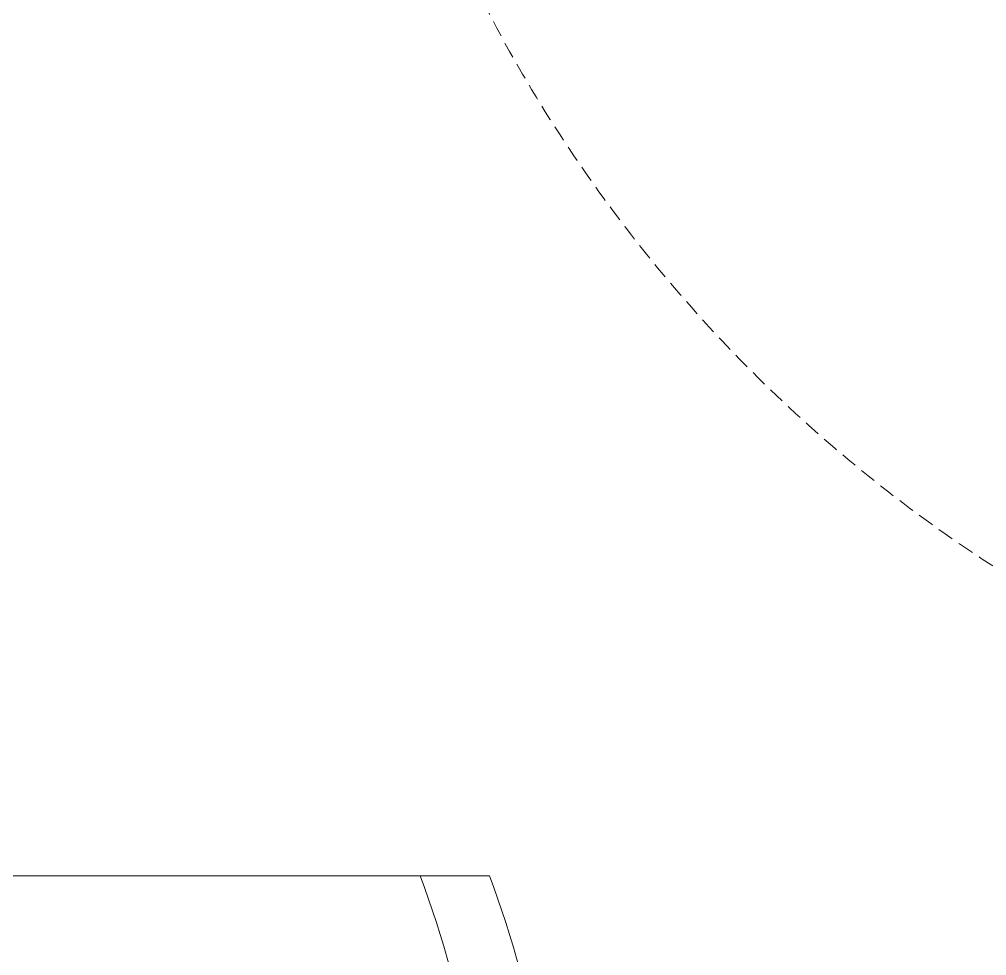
# Model space of a CAD drawing. Header units: millimetres. Extents: x 21366 to 66050, y 8191 to 52826.
# Drawn here: x 54818 to 55377, y 37125 to 37665 of the extents above; entities that cross this region are included whole.
import ezdxf

# ---------------------------------------------------------------- set-up
doc = ezdxf.new("R2010")
doc.units = ezdxf.units.MM
doc.linetypes.add('Hidden', pattern=[1428.75, 952.5, -476.25])
doc.linetypes.add('HIDDEN2', pattern=[0.1875, 0.125, -0.0625])
doc.layers.add('АР - мебель', color=7, linetype='Continuous', lineweight=9, true_color=0x787878)
doc.layers.add('АР - Окна', color=150, linetype='Continuous', lineweight=9)
doc.layers.add('АР - окна - открывание', color=251, linetype='Continuous', lineweight=5)

# ---------------------------------------------------------------- blocks, each defined once
blk = doc.blocks.new('блок балконный дверной с проходом 750мм')
at = {"layer": 'АР - окна - открывание', "color": 252, "linetype": 'HIDDEN2', "lineweight": 0, "ltscale": 75}
blk.add_arc((-50.51, 0), 839.78, 180, 270, dxfattribs=at)
blk = doc.blocks.new('ОГ39 на4персон стол800х1210')
blk.add_line((-1122.75, 294.37), (-1122.75, 60))
at = {"linetype": 'Hidden', "ltscale": 10}
blk.add_line((-1122.75, 60), (-1122.75, -165.63), dxfattribs=at)
for centre in [(-900.75, -301.68), (-900.75, -341.68)]:
    blk.add_arc(centre, 636.05, 69.57205, 110.42795)
blk = doc.blocks.new('Квартира 2К 6450 тип 7 перекидная')
at = {"layer": 'АР - мебель', "rotation": 270}
blk.add_blockref('ОГ39 на4персон стол800х1210', (2260, 6221.95, 0), dxfattribs=at)
at = {"layer": 'АР - Окна'}
blk.add_blockref('блок балконный дверной с проходом 750мм', (3350, 8230, 0), dxfattribs=at)
blk = doc.blocks.new('H_Section_3')
at = {"rotation": 56.96711930257281}
blk.add_blockref('Квартира 2К 6450 тип 7 перекидная', (4468.83, -8500.01, 0), dxfattribs=at)

msp = doc.modelspace()

# ---------------------------------------------------------------- block references
at = {"rotation": 303.0328806974269}
msp.add_blockref('H_Section_3', (57225.46, 38206.11, 0), dxfattribs=at)

doc.saveas('drawing.dxf')
